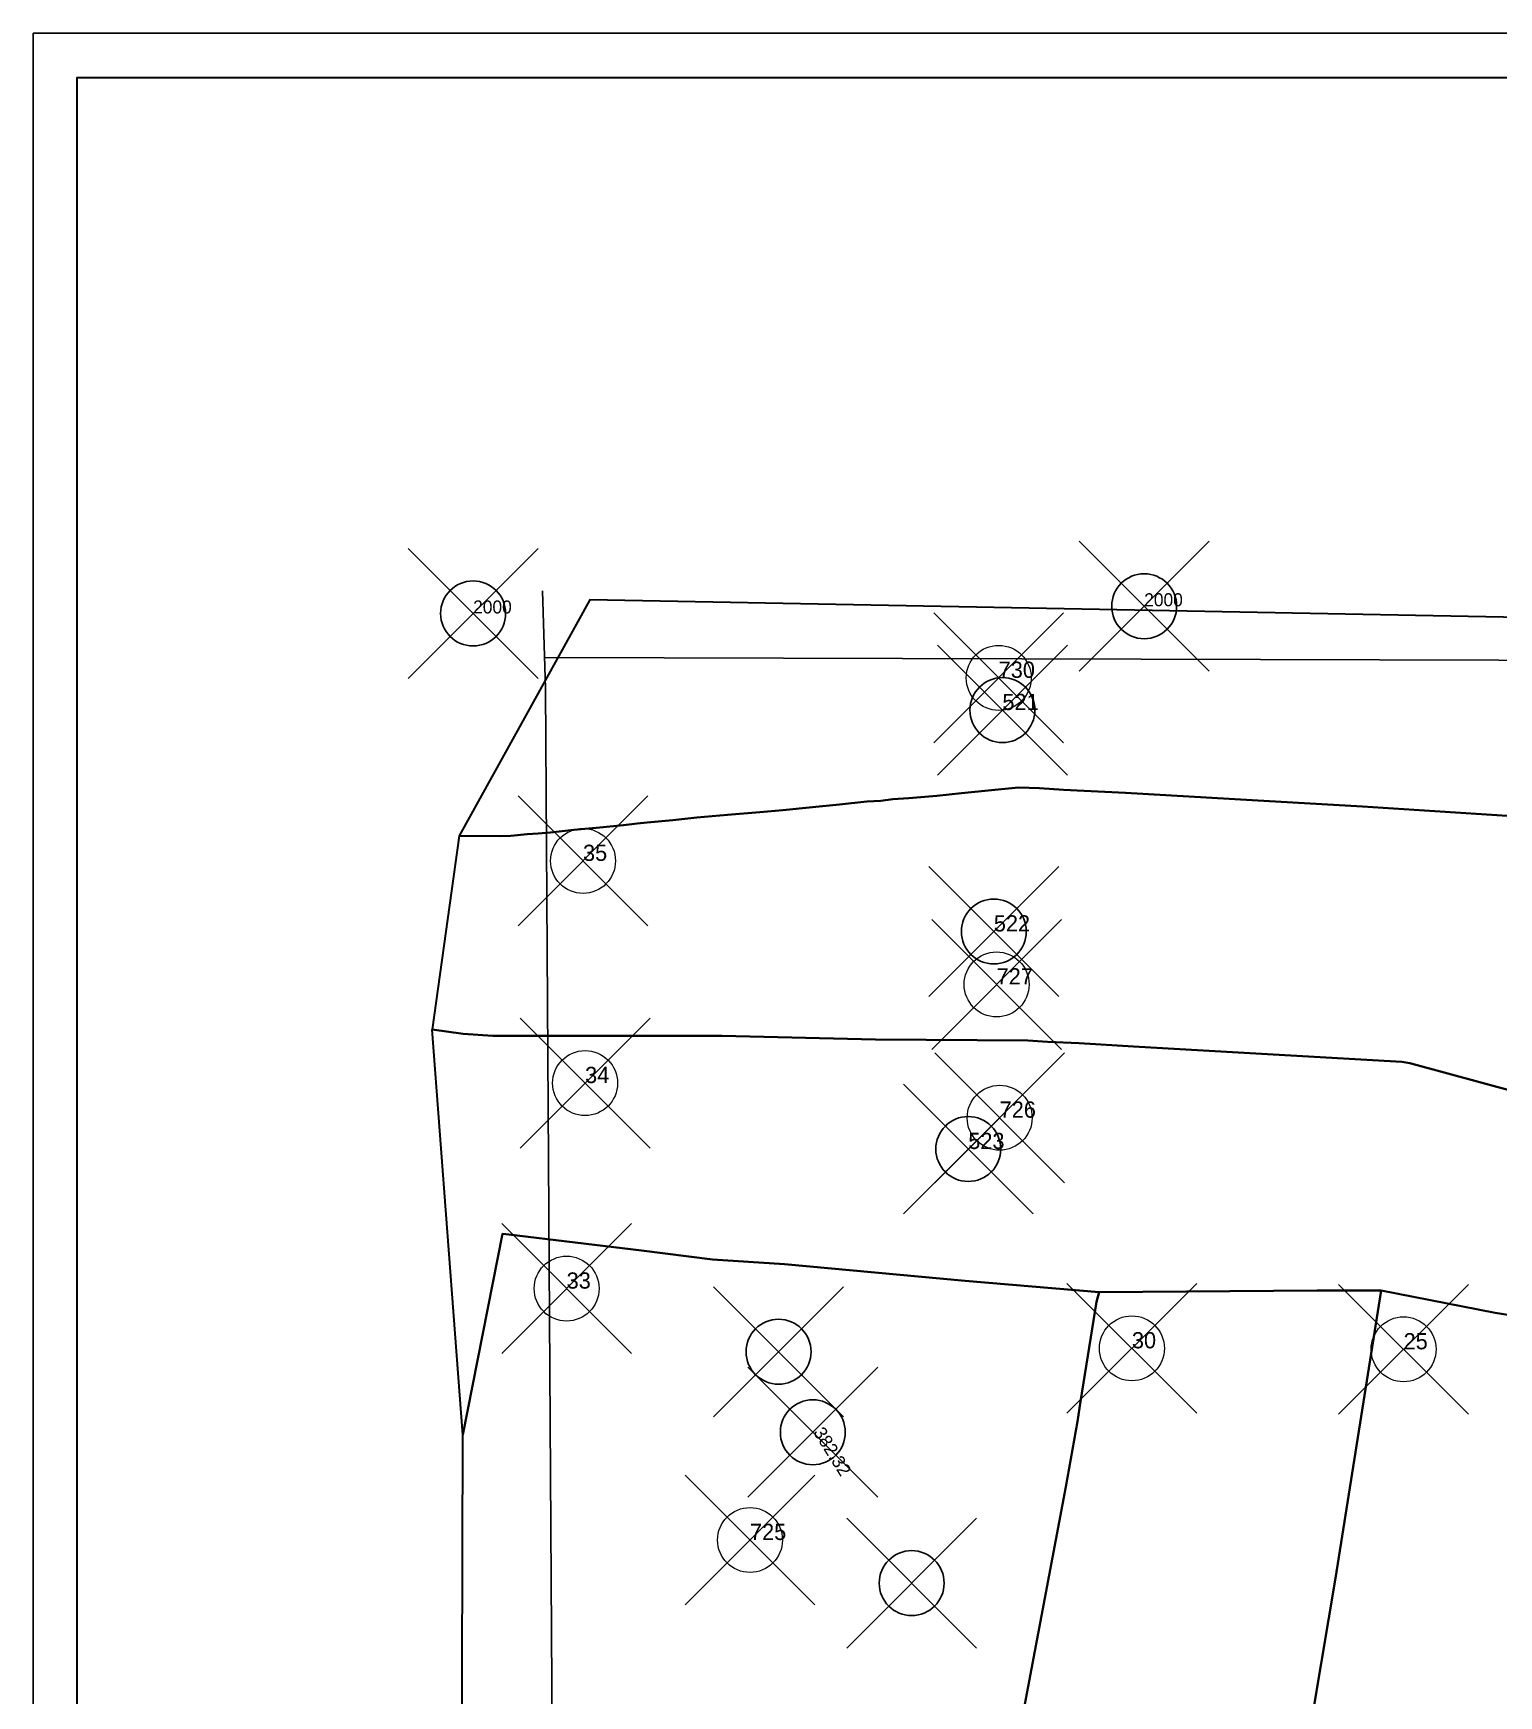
# Model space of a CAD drawing. Header units: millimetres. Extents: x -7906370 to 58235770, y -60992620 to 60.
# Drawn here: x 2273.4 to 2499, y -199.5 to 56.4 of the extents above; entities that cross this region are included whole.
import ezdxf

# ---------------------------------------------------------------- set-up
doc = ezdxf.new("R2010")
doc.units = ezdxf.units.MM
doc.header["$PDMODE"] = 35
doc.header["$PDSIZE"] = 10
doc.linetypes.add('DASHED', pattern=[0.75, 0.5, -0.25])
for name, color, linetype in [('Legend', 250, 'Continuous'), ('Line_Marking_Adusting_Sheet', 1, 'Continuous'), ('Poly_Off', 7, 'Continuous'), ('Text_Dimension_No', 1, 'Continuous'), ('Text_Gird_No', 1, 'Continuous'), ('Text_Survey_No_Old', 5, 'Continuous')]:
    doc.layers.add(name, color=color, linetype=linetype)
for name, color, linetype, lineweight in [('Plane_Table_Station', 1, 'Continuous', 25), ('Poly_Survey_Bndry', 250, 'Continuous', 30), ('Poly_Village_Bndry', 250, 'Continuous', 30), ('Text_Survey_No', 250, 'Continuous', 0)]:
    doc.layers.add(name, color=color, linetype=linetype, lineweight=lineweight)
doc.layers.add('Text_Chalta_No', color=5, linetype='Continuous', lineweight=0, true_color=0x0000ff)
doc.styles.get("Standard").update_dxf_attribs({"font": 'SakalBharati.ttf'})

msp = doc.modelspace()

# ---------------------------------------------------------------- linework, layer by layer
at = {"layer": 'Legend'}
msp.add_lwpolyline([(2273.35, 56.43), (3345.13, 56.43), (3345.13, -656.99), (2273.35, -656.99)], close=True, dxfattribs=at)
at = {"layer": 'Legend', "lineweight": 30}
msp.add_lwpolyline([(3223.96, -650.2), (2280.14, -650.2), (2280.14, 49.64), (3223.96, 49.64), (3338.34, 49.64), (3338.34, 6.28), (3338.34, -29.04), (3338.34, -46.5), (3338.34, -53.9), (3338.34, -66.01), (3338.34, -512.91), (3338.34, -573.87), (3338.34, -614.83), (3338.34, -650.2)], close=True, dxfattribs=at)
at = {"layer": 'Line_Marking_Adusting_Sheet'}
for points in [[(2351.75, -29.41), (2352.23, -44.42), (2355.52, -560.56)], [(2352.12, -39.68), (3086.57, -41.69)]]:
    msp.add_lwpolyline(points, dxfattribs=at)
at = {"layer": 'Plane_Table_Station'}
for p in [(2388.11, -146.51), (2408.6, -182.12)]:
    msp.add_point(p, dxfattribs=at)
at = {"layer": 'Poly_Off'}
msp.add_lwpolyline([(2537.46, -34.31), (2534.89, -34.13), (2359.04, -30.79), (2338.93, -67.12)], dxfattribs=at)
at = {"layer": 'Poly_Survey_Bndry'}
for points in [[(2534.89, -34.13), (2359.04, -30.79), (2338.93, -67.12), (2345.25, -67.17), (2346.88, -67.08), (2349.38, -66.85), (2351.11, -66.74), (2352.99, -66.58), (2356.58, -66.2), (2360.58, -65.81), (2364.24, -65.47), (2366.36, -65.19), (2367.87, -65.03), (2371.81, -64.68), (2375.5, -64.29), (2380.25, -63.89), (2385.24, -63.46), (2388.75, -63.14), (2393.35, -62.68), (2397.51, -62.27), (2401.69, -61.84), (2403.87, -61.71), (2405.68, -61.46), (2408.18, -61.29), (2412.48, -60.93), (2416.26, -60.53), (2420.9, -60.09), (2425.03, -59.68), (2428.28, -59.78), (2431.98, -60), (2441.5, -60.5), (2461.02, -61.63), (2478, -62.57), (2501.88, -64.15)], [(2501.88, -64.15), (2478, -62.57), (2461.02, -61.63), (2441.5, -60.5), (2431.98, -60), (2428.28, -59.78), (2425.03, -59.68), (2420.9, -60.09), (2416.26, -60.53), (2412.48, -60.93), (2408.18, -61.29), (2405.68, -61.46), (2403.87, -61.71), (2401.69, -61.84), (2397.51, -62.27), (2393.35, -62.68), (2388.75, -63.14), (2385.24, -63.46), (2380.25, -63.89), (2375.5, -64.29), (2371.81, -64.68), (2367.87, -65.03), (2366.36, -65.19), (2364.24, -65.47), (2360.58, -65.81), (2356.58, -66.2), (2352.99, -66.58), (2351.11, -66.74), (2349.38, -66.85), (2346.88, -67.08), (2345.25, -67.17), (2338.93, -67.12), (2334.75, -96.91), (2339.55, -97.58), (2344.1, -97.89), (2355.97, -97.9), (2379.36, -97.91), (2403.04, -98.46), (2426.48, -98.6), (2429.52, -98.79), (2434.41, -99), (2442.75, -99.53), (2449.87, -99.96), (2484.05, -101.87), (2485.32, -102.08), (2502.28, -106.73)], [(2501.88, -64.15), (2478, -62.57), (2461.02, -61.63), (2441.5, -60.5), (2431.98, -60), (2428.28, -59.78), (2425.03, -59.68), (2420.9, -60.09), (2416.26, -60.53), (2412.48, -60.93), (2408.18, -61.29), (2405.68, -61.46), (2403.87, -61.71), (2401.69, -61.84), (2397.51, -62.27), (2393.35, -62.68), (2388.75, -63.14), (2385.24, -63.46), (2380.25, -63.89), (2375.5, -64.29), (2371.81, -64.68), (2367.87, -65.03), (2366.36, -65.19), (2364.24, -65.47), (2360.58, -65.81), (2356.58, -66.2), (2352.99, -66.58), (2351.11, -66.74), (2349.38, -66.85), (2346.88, -67.08), (2345.25, -67.17), (2338.93, -67.12)], [(2514.25, -109.95), (2513.48, -109.54), (2510.87, -108.83), (2502.28, -106.73), (2485.32, -102.08), (2484.05, -101.87), (2449.87, -99.96), (2442.75, -99.53), (2434.41, -99), (2429.52, -98.79), (2426.48, -98.6), (2403.04, -98.46), (2379.36, -97.91), (2355.97, -97.9), (2344.1, -97.89), (2339.55, -97.58), (2334.75, -96.91)], [(2501.66, -141.04), (2498.43, -140.5), (2480.88, -137.08), (2471.03, -137.08), (2437.47, -137.32), (2416.86, -135.6), (2389.01, -133.03), (2377.93, -132.29), (2366.98, -130.93), (2346.59, -128.47), (2345.62, -128.39), (2339.51, -159.29), (2334.75, -96.91), (2339.55, -97.58), (2344.1, -97.89), (2355.97, -97.9), (2379.36, -97.91), (2403.04, -98.46), (2426.48, -98.6), (2429.52, -98.79), (2434.41, -99), (2442.75, -99.53), (2449.87, -99.96), (2484.05, -101.87), (2485.32, -102.08), (2502.28, -106.73)], [(2437.47, -137.32), (2416.86, -135.6), (2389.01, -133.03), (2377.93, -132.29), (2366.98, -130.93), (2346.59, -128.47), (2345.62, -128.39), (2339.51, -159.29)], [(2422.88, -219.93), (2426.03, -200.75), (2432.35, -167.3), (2434.15, -157.24), (2434.58, -154.16), (2437.08, -138.84), (2437.47, -137.32)], [(2437.47, -137.32), (2471.03, -137.08), (2480.88, -137.08)], [(2480.88, -137.08), (2473.88, -181.36), (2465.15, -233.29), (2460.78, -262.82), (2457.19, -283.66), (2451.47, -310.29)], [(2501.66, -141.04), (2498.43, -140.5), (2480.88, -137.08), (2473.88, -181.36), (2465.15, -233.29)], [(2480.88, -137.08), (2498.43, -140.5), (2501.66, -141.04), (2506.02, -140.16)]]:
    msp.add_lwpolyline(points, dxfattribs=at)
for points in [[(2339.51, -159.29), (2345.62, -128.39), (2346.59, -128.47), (2366.98, -130.93), (2377.93, -132.29), (2389.01, -133.03), (2416.86, -135.6), (2437.47, -137.32), (2437.08, -138.84), (2434.58, -154.16), (2434.15, -157.24), (2432.35, -167.3), (2426.03, -200.75), (2422.88, -219.93), (2400.67, -214.68), (2371.57, -206.82), (2364.85, -204.88), (2344.83, -257.48), (2339.19, -269.71)], [(2480.88, -137.08), (2471.03, -137.08), (2437.47, -137.32), (2437.08, -138.84), (2434.58, -154.16), (2434.15, -157.24), (2432.35, -167.3), (2426.03, -200.75), (2422.88, -219.93), (2406.75, -287.38), (2401.92, -308.02), (2402.6, -308.02), (2419.41, -308.89), (2438.67, -309.69), (2451.47, -310.29), (2457.19, -283.66), (2460.78, -262.82), (2465.15, -233.29), (2473.88, -181.36)]]:
    msp.add_lwpolyline(points, close=True, dxfattribs=at)
at = {"layer": 'Poly_Village_Bndry', "lineweight": -3}
for points in [[(2338.93, -67.12), (2334.75, -96.91)], [(2334.75, -96.91), (2339.51, -159.29)], [(2339.51, -159.29), (2339.19, -269.71)]]:
    msp.add_lwpolyline(points, dxfattribs=at)
at = {"layer": 'Text_Chalta_No'}
for p in [(2358, -70.97), (2358.32, -105.16), (2355.48, -136.8), (2442.51, -145.99), (2484.34, -146.14)]:
    msp.add_point(p, dxfattribs=at)
at = {"layer": 'Text_Dimension_No'}
msp.add_point((2393.38, -158.91), dxfattribs=at)
at = {"layer": 'Text_Gird_No'}
for p in [(2341.08, -32.88), (2444.4, -31.77)]:
    msp.add_point(p, dxfattribs=at)
at = {"layer": 'Text_Survey_No'}
for p in [(2422, -42.79), (2421.68, -89.98), (2422.15, -110.49), (2383.71, -175.49)]:
    msp.add_point(p, dxfattribs=at)
at = {"layer": 'Text_Survey_No_Old'}
for p in [(2422.57, -47.75), (2421.25, -81.83), (2417.32, -115.31)]:
    msp.add_point(p, dxfattribs=at)

# ---------------------------------------------------------------- texts
at = {"layer": 'Text_Chalta_No', "linetype": 'DASHED'}
for s, p in [('35', (2358, -70.97)), ('34', (2358.32, -105.16)), ('33', (2355.48, -136.8)), ('30', (2442.51, -145.99)), ('25', (2484.34, -146.14))]:
    msp.add_text(s, height=2.5, dxfattribs=at).set_placement(p)
at = {"layer": 'Text_Dimension_No'}
msp.add_text('382.32', height=2, rotation=-58.0652, dxfattribs=at).set_placement((2393.38, -158.91))
at = {"layer": 'Text_Gird_No'}
for p in [(2444.4, -31.77), (2341.08, -32.88)]:
    msp.add_text('2000', height=2, dxfattribs=at).set_placement(p)
at = {"layer": 'Text_Survey_No', "linetype": 'DASHED'}
for s, p in [('730', (2422, -42.79)), ('727', (2421.68, -89.98)), ('726', (2422.15, -110.49)), ('725', (2383.71, -175.49))]:
    msp.add_text(s, height=2.5, dxfattribs=at).set_placement(p)
at = {"layer": 'Text_Survey_No_Old', "linetype": 'DASHED'}
for s, p in [('521', (2422.57, -47.75)), ('522', (2421.25, -81.83)), ('523', (2417.32, -115.31))]:
    msp.add_text(s, height=2.5, dxfattribs=at).set_placement(p)

doc.saveas('drawing.dxf')
